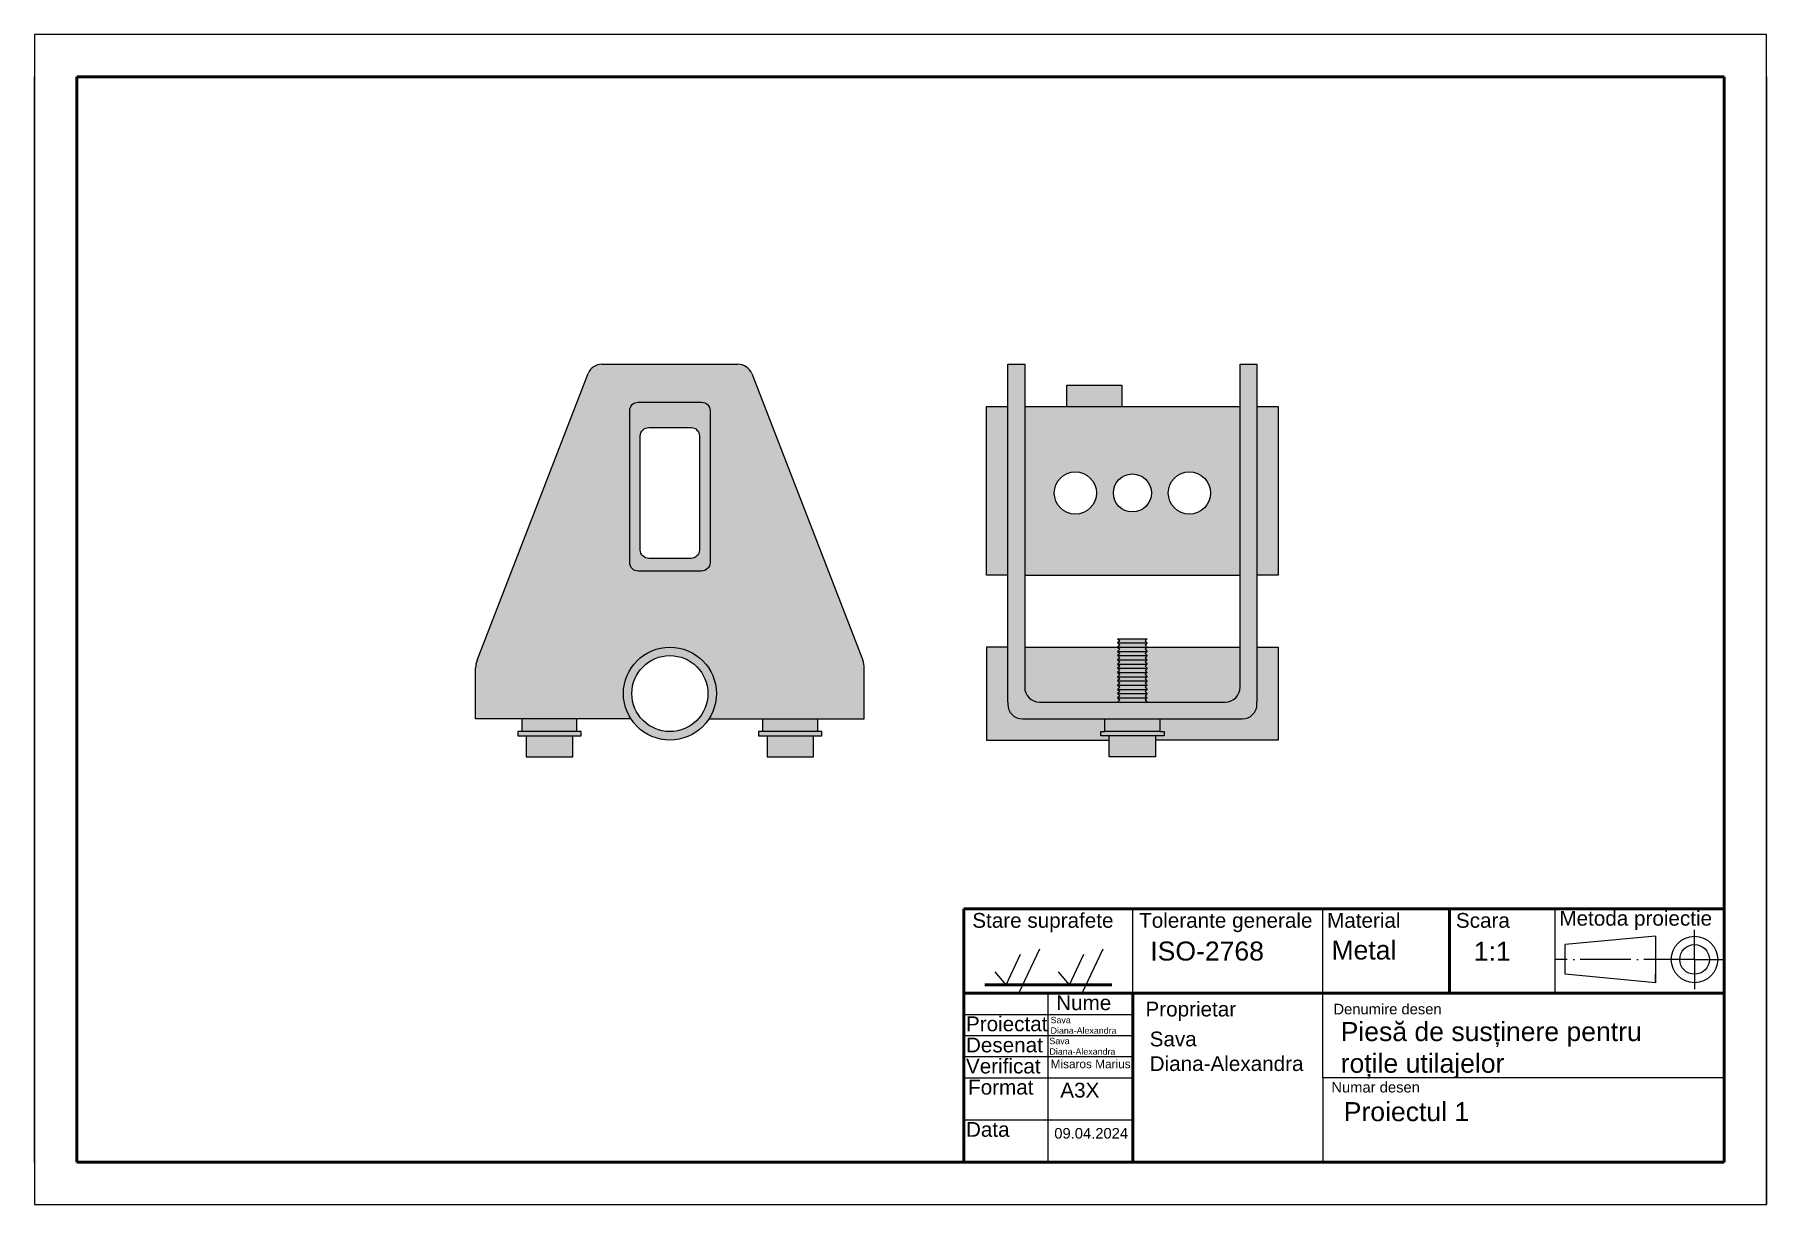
# Paper-space layout 'Layout1' of a CAD drawing. Header units: millimetres. Extents: x 0 to 410, y 0 to 277.
# The model-space entities are those that its viewports show. They can reach past a viewport. Long polylines and large blocks are cut down to what shows.
import ezdxf

# ---------------------------------------------------------------- set-up
doc = ezdxf.new("R2010")
doc.units = ezdxf.units.MM
doc.header["$LTSCALE"] = 0.5
doc.header["$MEASUREMENT"] = 0
doc.linetypes.add('ACAD_ISO02W100', pattern=[15, 12, -3])
doc.linetypes.add('ACAD_ISO04W100', pattern=[30, 24, -3, 0, -3])
doc.layers.get('0').update_dxf_attribs({"linetype": 'ACAD_ISO02W100'})
doc.layers.add('Layer1', color=7, linetype='Continuous', lineweight=50, plot=False)
doc.styles.get("Standard").update_dxf_attribs({"font": 'arial.ttf'})

msp = doc.modelspace()

# ---------------------------------------------------------------- hatches: boundary and pattern name
h = msp.add_hatch()
h.set_pattern_fill('AR-B816C', color=256)
h.set_pattern_definition([(0, (23, 11), (8, 8), [15.625, -0.375]), (0, (15, 11.375), (8, 8), [15.625, -0.375]), (90, (23, 11), (-7.999999999999999, 8), [-8.375, 7.625]), (90, (22.625, 11), (-7.999999999999999, 8), [-8.375, 7.625])])
h.paths.add_polyline_path([(61.1, 24.6), (61.15000000000001, 24.65), (61.1, 24.7), (61.15000000000001, 24.75), (61.10000000000001, 24.8), (61.15000000000001, 24.85), (61.10000000000001, 24.9), (58.9, 24.9), (58.9, 26.2), (58.5, 26.2), (58.5, 24.9), (58.5, 24.5), (61.09899494936612, 24.5), (61.14949747468306, 24.55050252531694)])
at = {"layer": 'Layer1', "lineweight": -2, "ltscale": 0.5, "true_color": 0x000000}
h = msp.add_hatch(color=18, dxfattribs=at)
h.dxf.hatch_style = 1
h.paths.add_polyline_path([(192.6895414960273, 191.5853627326187, -0.4142135623730951), (194.6895414960273, 193.5853627326187), (209.6895414960272, 193.5853627326187, -0.4142135623730951), (211.6895414960272, 191.5853627326187), (211.6895414960272, 155.5853627326186, -0.4142135623730951), (209.6895414960273, 153.5853627326187), (194.6895414960272, 153.5853627326187, -0.4142135623730951), (192.6895414960273, 155.5853627326187)], flags=16)
h.paths.add_polyline_path([(195.189541496027, 185.5853627326186, -0.4142135623730976), (197.1895414960271, 187.5853627326187), (202.1895414960273, 187.5853627326187), (207.1895414960273, 187.5853627326187, -0.4142135623730951), (209.1895414960273, 185.5853627326187), (209.1895414960273, 158.5853627326187, -0.4142135623730951), (207.1895414960272, 156.5853627326187), (197.1895414960273, 156.5853627326187, -0.4142135623730927), (195.1895414960273, 158.5853627326187)], flags=0)
edge = h.paths.add_edge_path()
edge.add_arc((161.1895414960272, 130.650876499252), 4.999999999999972, 158.8274213805711, 180)
edge.add_line((156.1895414960272, 130.650876499252), (156.1895414960273, 118.5853627326188))
edge.add_line((156.1895414960273, 118.5853627326188), (192.9699970387343, 118.5853627326188))
edge.add_arc((202.1895414960271, 124.5853627326187), 10.99999999999988, 180.0000000000006, 213.055731150854, ccw=False)
edge.add_arc((202.1895414960272, 124.5853627326185), 10.99999999999997, 0, 180, ccw=False)
edge.add_arc((202.189541496029, 124.5853627326182), 10.99999999999824, -33.055731150857525, 0, ccw=False)
edge.add_line((211.4090859533202, 118.5853627326188), (248.1895414960271, 118.5853627326188))
edge.add_line((248.1895414960271, 118.5853627326188), (248.1895414960271, 130.7443251225887))
edge.add_arc((243.6895414960268, 130.7443251225886), 4.500000000000341, 0, 21.17257861942809)
edge.add_line((247.885776941037, 132.3696275836841), (221.5555497530524, 200.3494868690262))
edge.add_arc((218.2918110736001, 199.0853627326186), 3.500000000000205, 21.17257861943052, 89.99999999999675)
edge.add_line((218.2918110736003, 202.5853627326188), (186.0872719184541, 202.5853627326187))
edge.add_arc((186.0872719184541, 199.0853627326187), 3.500000000000028, 90, 158.8274213805697)
edge.add_line((182.823533239002, 200.3494868690262), (156.5270576682385, 132.4567681226913))
h = msp.add_hatch(color=18, dxfattribs=at)
h.dxf.hatch_style = 1
h.paths.add_polyline_path([(286.1895414960272, 202.5853627326187), (282.1895414960272, 202.5853627326187), (282.1895414960272, 122.5853627326187), (282.1895414960272, 122.0853627326187, 0.4142135623730951), (285.6895414960272, 118.5853627326187), (337.6895414960272, 118.5853627326187, 0.4142135623730951), (341.1895414960272, 122.0853627326187), (341.1895414960272, 122.5853627326187), (341.1895414960272, 202.5853627326187), (337.1895414960272, 202.5853627326187), (337.1895414960272, 126.0853627326187, -0.4142135623730951), (333.6895414960272, 122.5853627326187), (289.6895414960272, 122.5853627326187, -0.4142135623730951), (286.1895414960272, 126.0853627326187)])
at = {"layer": 'Layer1', "lineweight": -2, "ltscale": 0.5, "true_color": 0x0d0d0d}
h = msp.add_hatch(color=28, dxfattribs=at)
h.dxf.hatch_style = 1
h.paths.add_polyline_path([(309.189541496027, 197.5853627326187), (296.1895414960272, 197.5853627326187), (296.1895414960272, 192.5853627326187), (309.189541496027, 192.5853627326187)])
h = msp.add_hatch(color=28, dxfattribs=at)
h.dxf.hatch_style = 1
h.paths.add_polyline_path([(211.6895414960272, 191.5853627326187, 0.4142135623730956), (209.6895414960272, 193.5853627326187), (194.6895414960273, 193.5853627326187, 0.4142135623730951), (192.6895414960273, 191.5853627326187), (192.6895414960273, 155.5853627326187, 0.4142135623730951), (194.6895414960272, 153.5853627326187), (209.6895414960273, 153.5853627326187, 0.4142135623730951), (211.6895414960272, 155.5853627326186)])
h.paths.add_polyline_path([(202.1895414960273, 187.5853627326187), (207.1895414960273, 187.5853627326187, -0.4142135623730951), (209.1895414960273, 185.5853627326187), (209.1895414960273, 158.5853627326187, -0.4142135623730948), (207.1895414960272, 156.5853627326187), (197.1895414960273, 156.5853627326187, -0.4142135623730925), (195.1895414960273, 158.5853627326187), (195.189541496027, 185.5853627326186, -0.4142135623730974), (197.1895414960271, 187.5853627326187)], flags=16)
h = msp.add_hatch(color=28, dxfattribs=at)
h.dxf.hatch_style = 1
h.paths.add_polyline_path([(282.1895414960272, 192.5853627326187), (277.1895414960272, 192.5853627326187), (277.1895414960272, 152.5853627326187), (282.1895414960272, 152.5853627326187)])
h.paths.add_polyline_path([(337.1895414960272, 192.5853627326187), (286.1895414960272, 192.5853627326187), (286.1895414960272, 152.5853627326187), (337.1895414960272, 152.5853627326187)])
h.paths.add_polyline_path([(303.1895414960271, 172.0853627326187, -1), (293.1895414960271, 172.0853627326187, -1)], flags=16)
h.paths.add_polyline_path([(316.1895414960272, 172.0853627326187, -1), (307.1895414960272, 172.0853627326187, -1)], flags=16)
h.paths.add_polyline_path([(330.1895414960272, 172.0853627326187, -1), (320.1895414960272, 172.0853627326187, -1)], flags=16)
h.paths.add_polyline_path([(346.1895414960272, 192.5853627326187), (341.1895414960272, 192.5853627326187), (341.1895414960272, 152.5853627326187), (346.1895414960272, 152.5853627326187)])
h = msp.add_hatch(color=28, dxfattribs=at)
h.dxf.hatch_style = 1
h.paths.add_polyline_path([(191.1895414960273, 124.5853627326187, 1), (213.1895414960273, 124.5853627326187, 1)])
h.paths.add_polyline_path([(211.1895414960273, 124.5853627326187, -1), (193.1895414960273, 124.5853627326187, -1)], flags=16)
at = {"layer": 'Layer1', "lineweight": -2, "ltscale": 0.5, "true_color": 0x0a0a0a}
h = msp.add_hatch(color=28, dxfattribs=at)
h.dxf.hatch_style = 1
h.paths.add_polyline_path([(191.1895414960273, 124.5853627326187, 1), (213.1895414960273, 124.5853627326187, 1)])
h.paths.add_polyline_path([(211.1895414960273, 124.5853627326187, -1), (193.1895414960273, 124.5853627326187, -1)], flags=16)
at = {"layer": 'Layer1', "lineweight": -2, "ltscale": 0.5, "true_color": 0x0d0d0d}
h = msp.add_hatch(color=28, dxfattribs=at)
h.dxf.hatch_style = 1
h.paths.add_polyline_path([(282.1895414960272, 135.5853627326187), (277.1895414960272, 135.5853627326187), (277.1895414960272, 113.5853627326187), (282.1895414960272, 113.5853627326187), (306.1895414960272, 113.5853627326187), (306.1895414960272, 114.5842416647432), (304.1895414960272, 114.5842416647432), (304.1895414960272, 115.5842416647432), (305.1895414960272, 115.5842416647432), (305.1895414960272, 118.5853627326187), (285.6895414960272, 118.5853627326187, -0.4142135623730951), (282.1895414960272, 122.0853627326187), (282.1895414960272, 122.5853627326187)])
h.paths.add_polyline_path([(308.1895414960272, 129.5803374794492), (308.6895414960272, 130.0803374794492), (308.1895414960272, 130.5803374794492), (308.6895414960272, 131.0803374794492), (308.1895414960272, 131.5803374794492), (308.6895414960272, 132.0803374794491), (308.1895414960272, 132.5803374794492), (308.6895414960272, 133.0803374794491), (308.1895414960272, 133.5803374794492), (308.6895414960272, 134.0803374794491), (308.1895414960272, 134.5803374794492), (308.6895414960272, 135.0803374794492), (308.1845162428577, 135.5853627326187), (286.1895414960272, 135.5853627326187), (286.1895414960272, 126.0853627326187, 0.4142135623730951), (289.6895414960272, 122.5853627326187), (308.184516242858, 122.5853627326187), (308.6845162428577, 123.0853627326185), (308.1895414960271, 123.5803374794492), (308.6895414960272, 124.0803374794491), (308.1895414960272, 124.5803374794492), (308.6895414960272, 125.0803374794492), (308.1895414960272, 125.5803374794492), (308.6895414960272, 126.0803374794492), (308.1895414960272, 126.5803374794492), (308.6895414960272, 127.0803374794491), (308.1895414960272, 127.5803374794492), (308.6895414960272, 128.0803374794491), (308.1895414960272, 128.5803374794492), (308.6895414960272, 129.0803374794491)])
h.paths.add_polyline_path([(337.1895414960272, 135.5853627326187), (315.1945667491968, 135.5853627326187), (314.6945667491966, 135.0853627326185), (315.1895414960272, 134.5803374794491), (314.6945667491966, 134.0853627326186), (315.1895414960272, 133.5803374794492), (314.6945667491966, 133.0853627326185), (315.1895414960272, 132.5803374794491), (314.6945667491966, 132.0853627326186), (315.1895414960272, 131.5803374794491), (314.6945667491966, 131.0853627326185), (315.1895414960272, 130.5803374794491), (314.6945667491966, 130.0853627326185), (315.1895414960272, 129.5803374794491), (314.6945667491966, 129.0853627326186), (315.1895414960272, 128.5803374794492), (314.6945667491966, 128.0853627326185), (315.1895414960272, 127.5803374794491), (314.6945667491966, 127.0853627326186), (315.1895414960272, 126.5803374794491), (314.6945667491966, 126.0853627326185), (315.1895414960272, 125.5803374794491), (314.6945667491966, 125.0853627326185), (315.1895414960272, 124.5803374794491), (314.6945667491966, 124.0853627326186), (315.1895414960272, 123.5803374794492), (314.6945667491966, 123.0853627326185), (315.1945667491964, 122.5853627326187), (333.6895414960272, 122.5853627326187, 0.4142135623730951), (337.1895414960272, 126.0853627326187)])
h.paths.add_polyline_path([(346.1895414960272, 135.5853627326187), (341.1895414960272, 135.5853627326187), (341.1895414960272, 122.5853627326187), (341.1895414960272, 122.0853627326187, -0.4142135623730951), (337.6895414960272, 118.5853627326187), (318.1895414960271, 118.5853627326187), (318.1895414960271, 115.5842416647432), (319.1895414960272, 115.5842416647432), (319.1895414960272, 114.5842416647432), (317.1895414960272, 114.5842416647432), (317.1895414960272, 113.5853627326187), (341.1895414960272, 113.5853627326187), (346.1895414960272, 113.5853627326187)])
at = {"layer": 'Layer1', "lineweight": -2, "ltscale": 0.5, "true_color": 0x999b37}
h = msp.add_hatch(color=55, dxfattribs=at)
h.dxf.hatch_style = 1
h.paths.add_polyline_path([(314.6945667491966, 137.0853627326186), (315.1895414960272, 137.5803374794491), (308.1895414960273, 137.5803374794491), (308.6895414960272, 137.0803374794491), (308.1895414960271, 136.5803374794491), (315.1895414960272, 136.5803374794491)])
h.paths.add_polyline_path([(314.6945667491966, 136.0853627326185), (315.1895414960272, 136.5803374794491), (308.1895414960273, 136.5803374794491), (308.6895414960272, 136.0803374794492), (308.1945667491967, 135.5853627326187), (315.1846162504088, 135.5853627326187)])
h.paths.add_polyline_path([(314.6945667491966, 135.0853627326185), (315.1895414960272, 135.580337479449), (308.1895414960274, 135.580337479449), (308.6895414960272, 135.0803374794492), (308.1895414960271, 134.5803374794491), (315.1895414960272, 134.5803374794491)])
h.paths.add_polyline_path([(314.6945667491966, 134.0853627326186), (315.1895414960272, 134.5803374794491), (308.1895414960273, 134.5803374794491), (308.6895414960272, 134.0803374794491), (308.1895414960269, 133.580337479449), (315.1895414960274, 133.580337479449)])
h.paths.add_polyline_path([(314.6945667491966, 133.0853627326185), (315.1895414960271, 133.580337479449), (308.1895414960275, 133.580337479449), (308.6895414960272, 133.0803374794491), (308.1895414960271, 132.5803374794491), (315.1895414960272, 132.5803374794491)])
h.paths.add_polyline_path([(314.6945667491966, 132.0853627326186), (315.1895414960272, 132.5803374794491), (308.1895414960273, 132.5803374794491), (308.6895414960272, 132.0803374794491), (308.189541496027, 131.580337479449), (315.1895414960273, 131.580337479449)])
h.paths.add_polyline_path([(314.6945667491966, 131.0853627326185), (315.1895414960271, 131.580337479449), (308.1895414960274, 131.580337479449), (308.6895414960272, 131.0803374794492), (308.1895414960271, 130.580337479449), (315.1895414960273, 130.580337479449)])
h.paths.add_polyline_path([(315.1895414960271, 129.580337479449), (308.1895414960275, 129.580337479449), (308.6895414960272, 129.0803374794491), (308.1895414960269, 128.580337479449), (315.1895414960274, 128.580337479449), (314.6945667491966, 129.0853627326186)])
h.paths.add_polyline_path([(314.6945667491966, 130.0853627326185), (315.1895414960272, 130.580337479449), (308.1895414960274, 130.580337479449), (308.6895414960272, 130.0803374794492), (308.189541496027, 129.580337479449), (315.1895414960273, 129.580337479449)])
h.paths.add_polyline_path([(315.1895414960271, 127.5803374794489), (308.1895414960275, 127.5803374794489), (308.6895414960272, 127.0803374794491), (308.189541496027, 126.580337479449), (315.1895414960273, 126.580337479449), (314.6945667491966, 127.0853627326186)], flags=17)
h.paths.add_polyline_path([(315.1895414960271, 128.580337479449), (308.1895414960275, 128.580337479449), (308.6895414960272, 128.0803374794491), (308.1895414960269, 127.5803374794489), (315.1895414960274, 127.5803374794489), (314.6945667491966, 128.0853627326185)])
h.paths.add_polyline_path([(314.6945667491966, 127.0853627326186), (315.1895414960271, 127.5803374794489), (308.1895414960275, 127.5803374794489), (308.6895414960272, 127.0803374794491), (308.189541496027, 126.580337479449), (315.1895414960273, 126.580337479449)], flags=17)
h.paths.add_polyline_path([(315.1895414960271, 126.580337479449), (308.1895414960274, 126.580337479449), (308.6895414960272, 126.0803374794492), (308.1895414960269, 125.5803374794489), (315.1895414960275, 125.5803374794489), (314.6945667491966, 126.0853627326185)])
h = msp.add_hatch(color=55, dxfattribs=at)
h.dxf.hatch_style = 1
h.paths.add_polyline_path([(314.6945667491966, 127.0853627326186), (315.1895414960271, 127.5803374794489), (308.1895414960275, 127.5803374794489), (308.6895414960272, 127.0803374794491), (308.189541496027, 126.580337479449), (315.1895414960273, 126.580337479449)])
h.paths.add_polyline_path([(314.6945667491966, 125.0853627326185), (315.189541496027, 125.5803374794489), (308.1895414960276, 125.5803374794489), (308.6895414960272, 125.0803374794492), (308.189541496027, 124.580337479449), (315.1895414960273, 124.580337479449)])
h.paths.add_polyline_path([(314.6945667491966, 123.0853627326185), (315.1895414960269, 123.5803374794489), (308.1895414960274, 123.5803374794489), (308.6845162428577, 123.0853627326185), (308.184516242858, 122.5853627326187), (315.1945667491964, 122.5853627326187)])
h.paths.add_polyline_path([(315.1895414960271, 124.580337479449), (308.1895414960275, 124.580337479449), (308.6895414960272, 124.0803374794491), (308.1895414960268, 123.5803374794489), (315.1895414960275, 123.5803374794489), (314.6945667491966, 124.0853627326186)])
h = msp.add_hatch(color=55, dxfattribs=at)
h.dxf.hatch_style = 1
h.paths.add_polyline_path([(236.1895414960272, 114.5853627326187), (225.1895414960271, 114.5853627326187), (225.1895414960271, 109.5853627326187), (236.1895414960272, 109.5853627326187)])
h.paths.add_polyline_path([(238.1895414960271, 115.5853627326187), (237.1895414960272, 115.5853627326187), (224.1895414960272, 115.5853627326186), (223.1895414960271, 115.5853627326187), (223.1895414960271, 114.5853627326187), (238.1895414960271, 114.5853627326187)])
h.paths.add_polyline_path([(181.1895414960273, 115.5853627326187), (180.1895414960271, 115.5853627326187), (167.1895414960273, 115.5853627326187), (166.1895414960273, 115.5853627326187), (166.1895414960273, 114.5853627326187), (181.1895414960273, 114.5853627326187)])
h.paths.add_polyline_path([(179.1895414960272, 114.5853627326187), (168.1895414960271, 114.5853627326187), (168.1895414960271, 109.5853627326187), (179.1895414960273, 109.5853627326187)])
at = {"layer": 'Layer1', "lineweight": -2, "ltscale": 0.5, "true_color": 0x0d0d0d}
h = msp.add_hatch(color=28, dxfattribs=at)
h.dxf.hatch_style = 1
h.paths.add_polyline_path([(180.1895414960271, 118.5853627326188), (167.1895414960273, 118.5853627326188), (167.1895414960273, 115.5853627326187), (180.1895414960271, 115.5853627326187)])
h = msp.add_hatch(color=28, dxfattribs=at)
h.dxf.hatch_style = 1
h.paths.add_polyline_path([(237.1895414960272, 118.5853627326188), (224.1895414960272, 118.5853627326188), (224.1895414960272, 115.5853627326186), (237.1895414960272, 115.5853627326186)])
at = {"layer": 'Layer1', "lineweight": -2, "ltscale": 0.5, "true_color": 0x999b37}
h = msp.add_hatch(color=55, dxfattribs=at)
h.dxf.hatch_style = 1
h.paths.add_polyline_path([(317.1895414960272, 114.5842416647432), (306.1895414960272, 114.5842416647432), (306.1895414960272, 109.5842416647432), (317.1895414960272, 109.5842416647432)])
h.paths.add_polyline_path([(319.1895414960272, 115.5842416647432), (318.1895414960271, 115.5842416647432), (305.1895414960272, 115.5842416647432), (304.1895414960272, 115.5842416647432), (304.1895414960272, 114.5842416647432), (319.1895414960272, 114.5842416647432)])
at = {"layer": 'Layer1', "lineweight": -2, "ltscale": 0.5, "true_color": 0x000000}
h = msp.add_hatch(color=18, dxfattribs=at)
h.dxf.hatch_style = 1
h.paths.add_polyline_path([(318.1895414960271, 118.5853627326187), (305.1895414960272, 118.5853627326187), (305.1895414960272, 115.5842416647432), (318.1895414960271, 115.5842416647431)])

# ---------------------------------------------------------------- linework, layer by layer
at = {"linetype": 'ByBlock'}
for p, q in [((186.0872719184541, 202.5853627326187), (218.2918110736003, 202.5853627326187)), ((282.1895414960272, 122.5853627326187), (282.1895414960272, 202.5853627326187)), ((282.1895414960272, 202.5853627326187), (286.1895414960272, 202.5853627326187)), ((286.1895414960272, 202.5853627326187), (286.1895414960272, 126.0853627326187)), ((337.1895414960272, 126.0853627326187), (337.1895414960272, 202.5853627326187)), ((337.1895414960272, 202.5853627326187), (341.1895414960272, 202.5853627326187)), ((341.1895414960272, 202.5853627326187), (341.1895414960272, 122.5853627326187)), ((156.5270576682385, 132.4567681226914), (182.823533239002, 200.3494868690262)), ((221.5555497530524, 200.3494868690262), (247.8520253238159, 132.4567681226914)), ((296.1895414960272, 192.5853627326187), (296.1895414960272, 197.5853627326187)), ((296.1895414960272, 197.5853627326187), (309.189541496027, 197.5853627326187)), ((309.189541496027, 197.5853627326187), (309.189541496027, 192.5853627326187)), ((277.1895414960272, 152.5853627326187), (277.1895414960272, 192.5853627326187)), ((277.1895414960272, 192.5853627326187), (282.1895414960272, 192.5853627326187)), ((286.1895414960272, 192.5853627326187), (337.1895414960272, 192.5853627326187)), ((341.1895414960272, 192.5853627326187), (346.1895414960272, 192.5853627326187)), ((346.1895414960272, 192.5853627326187), (346.1895414960272, 152.5853627326187)), ((346.1895414960272, 192.5853627326187), (346.1895414960272, 152.5853627326187)), ((282.1895414960272, 152.5853627326187), (277.1895414960272, 152.5853627326187)), ((286.1895414960272, 152.5853627326187), (337.1895414960272, 152.5853627326187)), ((346.1895414960272, 152.5853627326187), (341.1895414960272, 152.5853627326187)), ((282.1895414960272, 135.5853627326187), (277.1895414960272, 135.5853627326187)), ((277.1895414960272, 135.5853627326187), (277.1895414960272, 113.5853627326187)), ((286.1895414960272, 135.5853627326187), (337.1895414960272, 135.5853627326187)), ((308.1895414960271, 137.5803374794491), (315.1895414960272, 137.5803374794491)), ((308.6895414960272, 137.0803374794491), (308.1895414960271, 136.5803374794491)), ((308.1895414960271, 136.5803374794491), (315.1895414960272, 136.5803374794491)), ((308.6895414960272, 136.0803374794492), (308.1895414960271, 135.5803374794491)), ((308.1895414960271, 135.580337479449), (315.1895414960272, 135.580337479449)), ((308.1945667491967, 137.5753122262797), (308.6895414960272, 137.0803374794491)), ((308.1945667491967, 136.5753122262797), (308.6895414960272, 136.0803374794492)), ((308.1945667491967, 135.5753122262797), (308.6895414960272, 135.0803374794492)), ((315.1895414960272, 137.5803374794491), (314.6945667491966, 137.0853627326186)), ((314.6945667491966, 137.0853627326186), (315.1895414960272, 136.5803374794491)), ((315.1895414960272, 136.5803374794491), (314.6945667491966, 136.0853627326185)), ((314.6945667491966, 136.0853627326185), (315.1895414960272, 135.5803374794491)), ((315.1895414960272, 135.5803374794491), (314.6945667491966, 135.0853627326185)), ((341.1895414960272, 135.5853627326187), (346.1895414960272, 135.5853627326187)), ((346.1895414960272, 135.5853627326187), (346.1895414960272, 113.5853627326187)), ((308.6895414960272, 135.0803374794492), (308.1895414960271, 134.5803374794491)), ((308.1895414960271, 134.5803374794491), (315.1895414960272, 134.5803374794491)), ((308.6895414960272, 134.0803374794491), (308.1895414960271, 133.5803374794492)), ((308.1895414960271, 133.580337479449), (315.1895414960272, 133.580337479449)), ((308.6895414960272, 133.0803374794491), (308.1895414960271, 132.5803374794491)), ((308.1895414960271, 132.5803374794491), (315.1895414960272, 132.5803374794491)), ((308.6895414960272, 132.0803374794491), (308.1895414960271, 131.5803374794491)), ((308.1895414960271, 131.580337479449), (315.1895414960272, 131.580337479449)), ((308.1945667491967, 134.5753122262797), (308.6895414960272, 134.0803374794491)), ((308.1945667491967, 133.5753122262797), (308.6895414960272, 133.0803374794491)), ((308.1945667491967, 132.5753122262797), (308.6895414960272, 132.0803374794491)), ((308.1945667491967, 131.5753122262797), (308.6895414960272, 131.0803374794492)), ((314.6945667491966, 135.0853627326185), (315.1895414960272, 134.5803374794491)), ((315.1895414960272, 134.5803374794491), (314.6945667491966, 134.0853627326186)), ((314.6945667491966, 134.0853627326186), (315.1895414960272, 133.5803374794492)), ((315.1895414960272, 133.5803374794492), (314.6945667491966, 133.0853627326185)), ((314.6945667491966, 133.0853627326185), (315.1895414960272, 132.5803374794491)), ((315.1895414960272, 132.5803374794491), (314.6945667491966, 132.0853627326186)), ((314.6945667491966, 132.0853627326186), (315.1895414960272, 131.5803374794491)), ((315.1895414960272, 131.5803374794491), (314.6945667491966, 131.0853627326185)), ((156.1895414960273, 118.5853627326188), (156.1895414960273, 130.6508764992521)), ((248.1895414960271, 118.5853627326188), (248.1895414960271, 130.650876499252)), ((308.6895414960272, 131.0803374794492), (308.1895414960271, 130.5803374794491)), ((308.1895414960271, 130.580337479449), (315.1895414960272, 130.580337479449)), ((308.6895414960272, 130.0803374794492), (308.1895414960271, 129.5803374794491)), ((308.1895414960271, 129.580337479449), (315.1895414960272, 129.580337479449)), ((308.6895414960272, 129.0803374794491), (308.1895414960271, 128.5803374794492)), ((308.1895414960271, 128.580337479449), (315.1895414960272, 128.580337479449)), ((308.6895414960272, 128.0803374794491), (308.1895414960271, 127.5803374794491)), ((308.1895414960271, 127.5803374794489), (315.1895414960272, 127.5803374794489)), ((308.1945667491967, 130.5753122262797), (308.6895414960272, 130.0803374794492)), ((308.1945667491967, 129.5753122262797), (308.6895414960272, 129.0803374794491)), ((308.1945667491967, 128.5753122262797), (308.6895414960272, 128.0803374794491)), ((308.1945667491967, 127.5753122262797), (308.6895414960272, 127.0803374794491)), ((314.6945667491966, 131.0853627326185), (315.1895414960272, 130.5803374794491)), ((315.1895414960272, 130.5803374794491), (314.6945667491966, 130.0853627326185)), ((314.6945667491966, 130.0853627326185), (315.1895414960272, 129.5803374794491)), ((315.1895414960272, 129.5803374794491), (314.6945667491966, 129.0853627326186)), ((314.6945667491966, 129.0853627326186), (315.1895414960272, 128.5803374794492)), ((315.1895414960272, 128.5803374794492), (314.6945667491966, 128.0853627326185)), ((314.6945667491966, 128.0853627326185), (315.1895414960272, 127.5803374794491)), ((315.1895414960272, 127.5803374794491), (314.6945667491966, 127.0853627326186)), ((315.1895414960272, 130.5803374794491), (315.1895414960272, 130.5803374794491)), ((308.6845162428577, 123.0853627326185), (308.1845162428579, 122.5853627326185)), ((308.6895414960272, 127.0803374794491), (308.1895414960271, 126.5803374794491)), ((308.1895414960271, 126.580337479449), (315.1895414960272, 126.580337479449)), ((308.6895414960272, 126.0803374794492), (308.1895414960271, 125.5803374794491)), ((308.1895414960271, 125.5803374794489), (315.1895414960272, 125.5803374794489)), ((308.6895414960272, 125.0803374794492), (308.1895414960271, 124.5803374794491)), ((308.1895414960271, 124.580337479449), (315.1895414960272, 124.580337479449)), ((308.6895414960272, 124.0803374794491), (308.1895414960271, 123.5803374794492)), ((308.1895414960271, 123.5803374794489), (315.1895414960272, 123.5803374794489)), ((308.1895414960271, 123.5803374794492), (308.6845162428577, 123.0853627326185)), ((308.1945667491967, 126.5753122262797), (308.6895414960272, 126.0803374794492)), ((308.1945667491967, 125.5753122262797), (308.6895414960272, 125.0803374794492)), ((308.1945667491967, 124.5753122262797), (308.6895414960272, 124.0803374794491)), ((314.6945667491966, 127.0853627326186), (315.1895414960272, 126.5803374794491)), ((315.1895414960272, 126.5803374794491), (314.6945667491966, 126.0853627326185)), ((314.6945667491966, 126.0853627326185), (315.1895414960272, 125.5803374794491)), ((315.1895414960272, 125.5803374794491), (314.6945667491966, 125.0853627326185)), ((314.6945667491966, 125.0853627326185), (315.1895414960272, 124.5803374794491)), ((315.1895414960272, 124.5803374794491), (314.6945667491966, 124.0853627326186)), ((314.6945667491966, 124.0853627326186), (315.1895414960272, 123.5803374794492)), ((315.1895414960272, 123.5803374794492), (314.6945667491966, 123.0853627326185)), ((314.6945667491966, 123.0853627326185), (315.1945667491966, 122.5853627326185)), ((282.1895414960272, 122.5853627326187), (282.1895414960272, 122.0853627326187)), ((289.6895414960272, 122.5853627326187), (333.6895414960272, 122.5853627326187)), ((341.1895414960272, 122.0853627326187), (341.1895414960272, 122.5853627326187)), ((192.9699970387344, 118.5853627326188), (156.1895414960273, 118.5853627326188)), ((167.1895414960273, 115.5853627326187), (166.1895414960273, 115.5853627326187)), ((166.1895414960273, 115.5853627326187), (166.1895414960273, 114.5853627326187)), ((167.1895414960273, 115.5853627326187), (167.1895414960273, 118.5853627326187)), ((180.1895414960271, 115.5853627326187), (167.1895414960273, 115.5853627326187)), ((180.1895414960271, 115.5853627326187), (180.1895414960271, 118.5853627326187)), ((181.1895414960273, 115.5853627326187), (180.1895414960271, 115.5853627326187)), ((181.1895414960273, 114.5853627326187), (181.1895414960273, 115.5853627326187)), ((211.4090859533201, 118.5853627326188), (248.1895414960271, 118.5853627326188)), ((224.189541496027, 115.5853627326187), (223.1895414960271, 115.5853627326187)), ((223.1895414960271, 115.5853627326187), (223.1895414960271, 114.5853627326187)), ((224.1895414960272, 115.5853627326186), (224.1895414960272, 118.5853627326188)), ((237.1895414960272, 115.5853627326186), (224.1895414960272, 115.5853627326186)), ((237.1895414960272, 115.5853627326186), (237.1895414960272, 118.5853627326187)), ((238.1895414960271, 115.5853627326187), (237.1895414960272, 115.5853627326187)), ((238.1895414960271, 114.5853627326187), (238.1895414960271, 115.5853627326187)), ((285.6895414960272, 118.5853627326187), (337.6895414960272, 118.5853627326187)), ((304.1895414960272, 114.5842416647432), (304.1895414960272, 115.5842416647432)), ((304.1895414960272, 115.5842416647432), (305.1895414960272, 115.5842416647432)), ((305.1895414960272, 115.5842416647432), (305.1895414960272, 118.5842416647432)), ((318.1895414960271, 115.5842416647432), (305.1895414960272, 115.5842416647432)), ((308.1895414960271, 118.5853627326185), (315.1895414960272, 118.5853627326185)), ((318.1895414960271, 118.5842416647432), (318.1895414960271, 115.5842416647432)), ((318.1895414960271, 115.5842416647432), (319.1895414960272, 115.5842416647432)), ((319.1895414960272, 115.5842416647432), (319.1895414960272, 114.5842416647432)), ((166.1895414960273, 114.5853627326187), (181.1895414960273, 114.5853627326187)), ((168.1895414960271, 114.5853627326187), (168.1895414960271, 109.5853627326187)), ((179.1895414960273, 109.5853627326187), (179.1895414960273, 114.5853627326187)), ((223.1895414960271, 114.5853627326187), (238.1895414960271, 114.5853627326187)), ((225.1895414960271, 114.5853627326187), (225.1895414960271, 109.5853627326187)), ((236.1895414960272, 109.5853627326187), (236.1895414960272, 114.5853627326187)), ((277.1895414960272, 113.5853627326187), (282.1895414960272, 113.5853627326187)), ((282.1895414960272, 113.5853627326187), (306.1895414960272, 113.5853627326187)), ((319.1895414960272, 114.5842416647432), (304.1895414960272, 114.5842416647432)), ((306.1895414960272, 109.5842416647432), (306.1895414960272, 114.5842416647432)), ((317.1895414960272, 114.5842416647432), (317.1895414960272, 109.5842416647432)), ((341.1895414960272, 113.5853627326187), (317.1895414960272, 113.5853627326187)), ((346.1895414960272, 113.5853627326187), (341.1895414960272, 113.5853627326187)), ((168.1895414960271, 109.5853627326187), (179.1895414960273, 109.5853627326187)), ((225.1895414960271, 109.5853627326187), (236.1895414960272, 109.5853627326187)), ((317.1895414960272, 109.5842416647432), (306.1895414960272, 109.5842416647432))]:
    msp.add_line(p, q, dxfattribs=at)
for points in [[(192.6895414960273, 155.5853627326186), (192.6895414960273, 191.5853627326187, -0.414213562373095), (194.6895414960273, 193.5853627326187), (209.6895414960273, 193.5853627326187, -0.414213562373095), (211.6895414960272, 191.5853627326187), (211.6895414960272, 155.5853627326186, -0.414213562373095), (209.6895414960273, 153.5853627326187), (194.6895414960273, 153.5853627326187, -0.414213562373095)], [(202.1895414960273, 187.5853627326187), (207.1895414960273, 187.5853627326187, -0.414213562373095), (209.1895414960273, 185.5853627326187), (209.1895414960273, 158.5853627326188, -0.4142135623730945), (207.1895414960273, 156.5853627326187), (197.1895414960273, 156.5853627326187, -0.4142135623730944), (195.1895414960273, 158.5853627326187), (195.189541496027, 185.5853627326187, -0.4142135623730963), (197.1895414960273, 187.5853627326187)]]:
    msp.add_lwpolyline(points, format="xyb", close=True, dxfattribs=at)
for centre, radius in [((298.1895414960271, 172.0853627326187), 5), ((311.6895414960272, 172.0853627326187), 4.499999999999993), ((325.1895414960272, 172.0853627326187), 5), ((202.1895414960273, 124.5853627326187), 11), ((202.1895414960273, 124.5853627326187), 9)]:
    msp.add_circle(centre, radius, dxfattribs=at)
for centre, radius, start, end in [((186.0872719184541, 199.0853627326187), 3.5, 90, 158.8274213805704), ((218.2918110736003, 199.0853627326187), 3.5, 21.17257861942959, 90), ((161.1895414960273, 130.6508764992521), 5, 158.8274213805704, 180), ((243.1895414960271, 130.650876499252), 5, 0, 21.17257861942957), ((289.6895414960272, 126.0853627326187), 3.5, 180, 270), ((333.6895414960272, 126.0853627326187), 3.5, 270, 0), ((285.6895414960272, 122.0853627326187), 3.5, 180, 270), ((337.6895414960272, 122.0853627326187), 3.5, 270, 0)]:
    msp.add_arc(centre, radius, start, end, dxfattribs=at)

psp = doc.layouts.get("Layout1")

# ---------------------------------------------------------------- linework, layer by layer
at = {"linetype": 'ByBlock'}
for p, q in [((259.9999999999999, 50.00000000000001), (259.9999999999999, 70)), ((304.9999999999999, 50.00000000000001), (304.9999999999999, 70)), ((360, 50.00000000000001), (360, 70)), ((400, 70), (400, 10))]:
    psp.add_line(p, q, dxfattribs=at)
at = {"linetype": 'ByBlock', "lineweight": 50}
for p, q in [((259.9999999999999, 50.00000000000001), (219.9999999999999, 50.00000000000002)), ((304.9999999999999, 50.00000000000001), (259.9999999999999, 50.00000000000001)), ((335, 50.00000000000001), (304.9999999999999, 50.00000000000001)), ((400, 50), (360, 50.00000000000001))]:
    psp.add_line(p, q, dxfattribs=at)
at = {"layer": 'Layer1', "lineweight": -2}
for p, q in [((0, 277), (-1.83697019872103e-15, 267)), ((0, 10.00000000000006), (-1.83697019872103e-15, 267)), ((410, 267), (410, 0)), ((393, 58), (393, 65)), ((229.9999999999999, 52), (233.3830837226489, 59.24946511996212)), ((232.9999999999999, 50), (237.9999999999999, 60.5)), ((244.9999999999999, 52), (248.3830837226489, 59.24946511996212)), ((247.9999999999999, 50), (252.9999999999999, 60.5)), ((393, 58), (393, 51)), ((393, 58), (400, 58)), ((229.9999999999999, 52), (227.439262401342, 55.07288511838951)), ((244.9999999999999, 52), (242.439262401342, 55.07288511838951)), ((239.9999999999999, 10), (239.9999999999999, 50.00000000000001)), ((304.9999999999999, 30.00000000000001), (304.9999999999999, 50.00000000000001)), ((219.9999999999999, 45), (259.9999999999999, 45)), ((219.9999999999999, 40), (259.9999999999999, 40)), ((219.9999999999999, 35), (259.9999999999999, 35)), ((219.9999999999999, 30), (259.9999999999999, 30)), ((400, 30), (304.9999999999999, 30.00000000000001)), ((304.9999999999999, 30.00000000000001), (304.9999999999999, 10)), ((219.9999999999999, 20), (259.9999999999999, 20)), ((399.9999999999999, 10), (219.9999999999999, 10.00000000000002))]:
    psp.add_line(p, q, dxfattribs=at)
at = {"layer": 'Layer1', "lineweight": 50}
for p, q in [((10, 267), (400, 267)), ((9.999999999999998, 267), (9.99999999999995, 10.00000000000006)), ((400, 267), (399.9999999999999, 10)), ((219.9999999999999, 70), (400, 70)), ((219.9999999999999, 50.00000000000002), (219.9999999999999, 70)), ((335, 50.00000000000001), (335, 70)), ((219.9999999999999, 45), (219.9999999999999, 50.00000000000002)), ((224.9999999999999, 52), (254.9999999999999, 52)), ((259.9999999999999, 50.00000000000001), (259.9999999999999, 10)), ((360, 50.00000000000001), (335, 50.00000000000001)), ((219.9999999999999, 40), (219.9999999999999, 45)), ((219.9999999999999, 35), (219.9999999999999, 40)), ((219.9999999999999, 30), (219.9999999999999, 35)), ((219.9999999999999, 20), (219.9999999999999, 30)), ((219.9999999999999, 10), (219.9999999999999, 20)), ((399.9999999999999, 10), (9.999999999999952, 10.00000000000006))]:
    psp.add_line(p, q, dxfattribs=at)
at = {"layer": 'Layer1', "lineweight": -2, "ltscale": 0.5}
for p, q in [((383.731264218972, 63.5), (362.3797242280677, 61.5)), ((362.3797242280677, 54.5), (362.3797242280677, 61.5)), ((383.731264218972, 63.5), (383.731264218972, 52.50000000000001)), ((383.731264218972, 52.50000000000001), (362.3797242280677, 54.5)), ((383.731264218972, 52.50000000000001), (383.731264218972, 54.50000000000001))]:
    psp.add_line(p, q, dxfattribs=at)
at = {"layer": 'Layer1', "linetype": 'ACAD_ISO04W100', "lineweight": -2}
psp.add_line((393, 58), (360, 58), dxfattribs=at)
at = {"layer": 'Layer1', "lineweight": -2}
for radius in [5.5, 3.5]:
    psp.add_circle((393, 58), radius, dxfattribs=at)

# ---------------------------------------------------------------- texts
at = {"layer": 'Layer1', "lineweight": -2, "attachment_point": 1}
for s, width, insert, char_height in [('Stare suprafete', 37, (221.9999999999999, 69), 3.5), ('Tolerante generale', 42, (261.4999999999999, 69), 3.5), ('Material', 27.5, (305.9999999999999, 69), 3.5), ('Scara', 23, (336.5, 69), 3.5), ('Metoda proiectie', 38, (361, 69.5), 3.5), (' Nume', 19, (240.4999999999999, 49.5), 3.5), ('Proprietar', 41, (262.9999999999999, 48), 3.5), ('Denumire desen', 91, (307.4999999999999, 47.5), 2.5), ('Proiectat', 19, (220.4999999999999, 44.5), 3.5), ('Desenat', 18.5, (220.4999999999999, 39.5), 3.5), ('Verificat', 19, (220.4999999999999, 34.5), 3.5), ('Format', 18.5, (220.9999999999999, 29.5), 3.5), ('Numar desen', 86, (306.9999999999999, 29), 2.5), ('Data', 19, (220.4999999999999, 19.5), 3.5)]:
    psp.add_mtext_dynamic_manual_height_columns(s, width=width, gutter_width=1, heights=[0], dxfattribs=dict(at, insert=insert, char_height=char_height))
at = {"layer": 'Layer1', "lineweight": -2, "ltscale": 0.5, "attachment_point": 1}
for s, width, heights, insert, char_height in [('ISO-2768', 38.06330324815099, [0], (264.1427241031329, 62.23789640352697), 4.5), ('Metal', 26.42611499393888, [0], (307.0335418481068, 62.48003465069132), 4.5), ('  1:1', 20.76459851624168, [8.581515279317845], (337.2381876546924, 62.17798896110708), 4.5), ('Sava Diana-Alexandra', 18.90294548642032, [0], (240.5367996868563, 44.40596586781373), 1.5), ('{\\fArial|b0|i0|c238|p34;\\C256;\\c0;Piesă de \\fArial|b0|i0|c0|p34;susținere pentru roțile utilajelor}', 83.94200257488546, [0], (309.2155146457712, 43.1704306587128), 4.5), ('Sava Diana-Alexandra', 18.90294548642032, [0], (240.2587858723746, 39.43558044778945), 1.5), ('Sava Diana-Alexandra', 4.5, [22.51985010103033], (263.9936885103502, 40.91475340902002), 3.5), ('Misaros Marius', 18.90294548642032, [0], (240.5451927526688, 34.2412416270198), 2), ('A3X', 13.60439327724953, [0], (242.8364581799092, 28.80628197568126), 3.5), ('Proiectul 1', 81.78225966670107, [0], (309.9428389116597, 24.20697892130147), 4.5), ('09.04.2024', 17.47090277704001, [0], (241.404417547506, 18.07938806825496), 2.5)]:
    psp.add_mtext_dynamic_manual_height_columns(s, width=width, gutter_width=1, heights=heights, dxfattribs=dict(at, insert=insert, char_height=char_height))

# ---------------------------------------------------------------- viewports
at = {"layer": 'Layer1', "lineweight": -2, "view_target_point": (256.7890067723839, 142.1257721799348)}
psp.add_viewport(center=(205, 138.5), size=(410, 277), view_center_point=(0, 0), view_height=277, dxfattribs=at)

doc.saveas('drawing.dxf')
